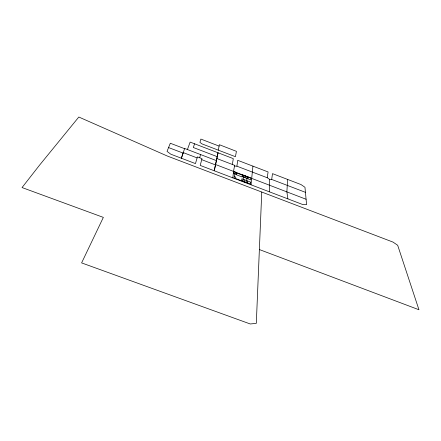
<?xml version="1.0" encoding="UTF-8"?>
<svg xmlns="http://www.w3.org/2000/svg" width="441" height="441" viewBox="0 0 441 441"><rect width="100%" height="100%" fill="white"/><g stroke="black" fill="none" stroke-linecap="round" stroke-linejoin="round"><path stroke-width="0.66" d="M259.54 249.612L418.95 309.747L397.677 245.273L393.041 242.109L167.2 155.982L78.818 117.025L39.525 165.188L22.05 187.557L103.348 217.391L81.607 262.902L250.262 323.975L256.309 323.363L261.761 192.044M234.529 166.003L236.911 166.196L267.207 177.729L269.705 179.393L269.385 191.813M287.67 179.448L286.865 191.907L287.901 198.874M251.05 184.812L252.925 166.141M232.859 177.872L233.504 171.395L234.651 165.331L216.834 158.528M247.506 182.861L247.704 181.003M247.941 178.809L248.134 177.006M244.573 181.736L244.788 179.889M245.042 177.701L245.251 175.898M242.925 181.312L243.619 175.645M236.911 166.196L237.71 160.315L268.095 171.946L267.196 177.723M305.437 192.326L271.689 179.432L272.499 173.633L300.971 184.542L304.963 187.282L306.589 204.641L302.587 204.481L200.203 165.414L202.011 158.655L197.392 156.886L195.468 163.6L170.766 154.179L167.034 151.373L170.303 143.248L184.581 148.683M235.577 178.5L235.781 177.117L234.292 176.543M236.409 172.883L236.211 174.223L234.733 173.66M232.385 164.465L233.295 158.622L190.132 142.096L187.425 149.532M218.306 150.149L219.375 144.714L236.426 151.346L235.422 156.709L202.061 143.926L199.922 142.388L200.875 139.075L219.1 146.098M215.484 164.928L214.26 170.777L218.041 152.779L215.484 164.928L201.724 159.664M199.701 157.773L200.539 154.548M197.094 157.895L183.269 152.614L181.383 158.231L184.652 148.474L216.399 160.612M194.586 143.799L193.307 147.509L217.22 156.66M269.705 179.393L271.689 179.432M168.561 147.564L183.109 153.093M306.087 199.255L215.577 164.526M236.348 174.366L233.449 173.252L233.724 171.483L236.608 172.585L236.293 174.724L242.098 176.946L242.374 174.796L251.012 178.109L250.835 179.922L242.148 176.587M250.62 182.122L250.444 183.985L241.635 180.612L241.866 178.77L250.62 182.122M247.109 176.984L246.48 182.673L234.077 177.927L234.937 172.315L247.109 176.984"/></g></svg>
